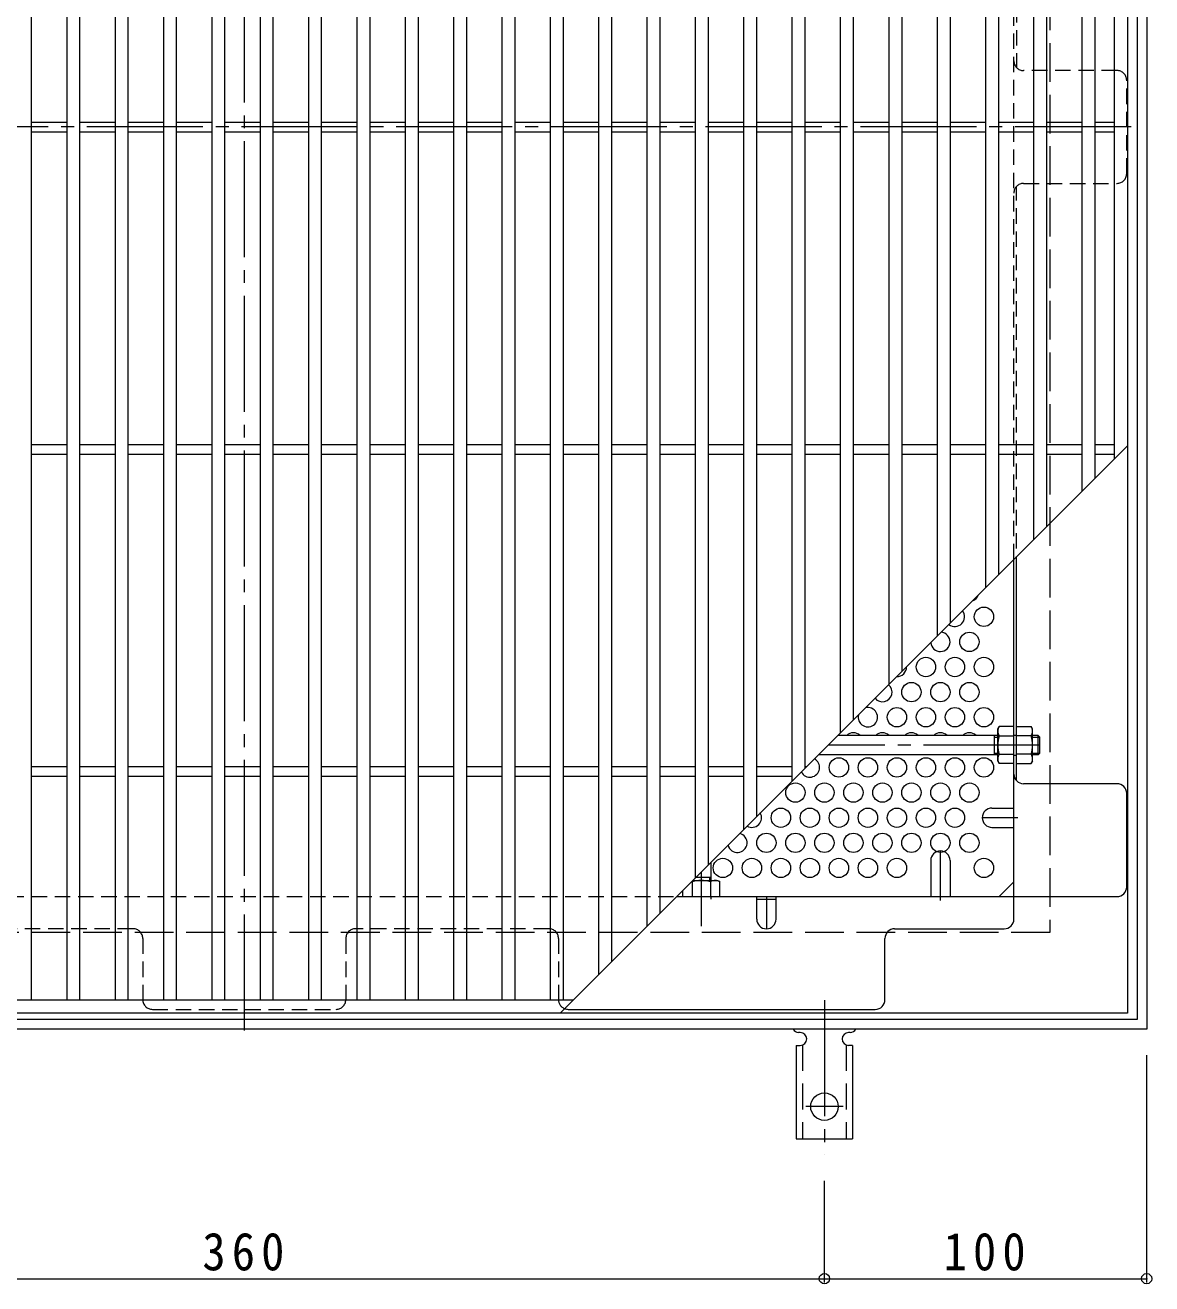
# Model space of a CAD drawing. Units: millimetres at full size, sheet at 1:4. Extents: x -915 to 1071, y -779 to 747.
# Drawn here: x -565.3 to -215.7, y -34.4 to 356.2 of the extents above; entities that cross this region are included whole.
import ezdxf

# ---------------------------------------------------------------- set-up
doc = ezdxf.new("R2010")
doc.units = ezdxf.units.MM
doc.header["$LTSCALE"] = 4
doc.header["$PDMODE"] = 32
doc.header["$PDSIZE"] = 3.2
for name, pattern in [('CHAIN1', [8, 5, -1, 1, -1]), ('CHAIN2', [12, 9, -1, 1, -1]), ('DASHED1', [1.8, 1.2, -0.6]), ('DASHED2', [3, 2, -1]), ('DASHED3', [4, 3, -1])]:
    doc.linetypes.add(name, pattern=pattern)
for name, color, linetype, lineweight in [('A-1_躯体', 3, 'Continuous', 9), ('A-2_仕上', 3, 'Continuous', 9), ('A-4_その他', 7, 'Continuous', 9), ('A-6_寸法', 2, 'Continuous', 9), ('A-7_ハッチ', 2, 'Continuous', 9), ('A-8_記号', 2, 'Continuous', 9), ('A-A_ﾊｯﾁ-ﾜｸ', 3, 'Continuous', 9), ('A-B_ﾊｯﾁ', 2, 'Continuous', 9)]:
    doc.layers.add(name, color=color, linetype=linetype, lineweight=lineweight)
doc.styles.add('ＭＳ ゴシック', font='')
doc.styles.get('ＭＳ ゴシック').set_extended_font_data('MS Gothic')

msp = doc.modelspace()

# ---------------------------------------------------------------- linework, layer by layer
at = {"layer": 'A-1_躯体', "color": 2}
for p, q in [((-220.292, 601.615), (-220.292, 47.615)), ((-217.292, 604.615), (-217.292, 44.615)), ((-220.292, 47.615), (-774.292, 47.615)), ((-217.292, 44.615), (-777.292, 44.615))]:
    msp.add_line(p, q, dxfattribs=at)
at = {"layer": 'A-1_躯体', "color": 2, "linetype": 'DASHED3'}
for p, q in [((-247.292, 574.615), (-247.292, 74.615)), ((-247.292, 74.615), (-747.292, 74.615))]:
    msp.add_line(p, q, dxfattribs=at)
at = {"layer": 'A-1_躯体', "linetype": 'CHAIN2'}
for p, q in [((-250.492, 132.812), (-316.095, 132.812)), ((-355.492, 93.416), (-355.492, 76.579))]:
    msp.add_line(p, q, dxfattribs=at)
at = {"layer": 'A-1_躯体'}
for p, q in [((-263.492, 135.812), (-313.095, 135.812)), ((-264.492, 129.812), (-264.492, 135.812)), ((-264.492, 135.312), (-263.492, 135.312)), ((-250.992, 135.812), (-252.692, 135.812)), ((-252.692, 135.312), (-250.492, 135.312)), ((-250.992, 129.812), (-250.992, 135.812)), ((-250.992, 135.812), (-250.492, 135.312)), ((-250.492, 130.312), (-250.492, 135.312)), ((-263.492, 129.812), (-319.095, 129.812)), ((-264.492, 130.312), (-263.492, 130.312)), ((-252.692, 130.312), (-250.492, 130.312)), ((-250.992, 129.812), (-252.692, 129.812)), ((-250.992, 129.812), (-250.492, 130.312)), ((-352.492, 96.416), (-352.492, 90.812)), ((-357.992, 90.916), (-357.992, 90.812)), ((-357.095, 91.812), (-352.492, 91.812)), ((-352.992, 91.812), (-352.992, 90.812))]:
    msp.add_line(p, q, dxfattribs=at)
at = {"layer": 'A-2_仕上'}
for p, q in [((-563.291, 53.615), (-563.291, 595.615)), ((-552.291, 53.615), (-552.291, 595.615)), ((-548.291, 53.615), (-548.291, 595.615)), ((-537.291, 53.615), (-537.291, 595.615)), ((-533.291, 53.615), (-533.291, 595.615)), ((-522.291, 53.615), (-522.291, 595.615)), ((-518.291, 53.615), (-518.291, 595.615)), ((-507.291, 53.615), (-507.291, 595.615)), ((-503.291, 53.615), (-503.291, 595.615)), ((-492.291, 53.615), (-492.291, 595.615)), ((-488.291, 53.615), (-488.291, 595.615)), ((-477.291, 53.615), (-477.291, 595.615)), ((-473.292, 53.615), (-473.292, 595.615)), ((-462.291, 53.615), (-462.291, 595.615)), ((-458.291, 53.615), (-458.291, 595.615)), ((-447.291, 53.615), (-447.291, 595.615)), ((-443.291, 53.615), (-443.291, 595.615)), ((-432.291, 53.615), (-432.291, 595.615)), ((-428.292, 53.615), (-428.292, 595.615)), ((-417.291, 53.615), (-417.291, 595.615)), ((-413.291, 53.615), (-413.291, 595.615)), ((-402.291, 53.615), (-402.291, 595.615)), ((-398.292, 53.615), (-398.292, 595.615)), ((-387.291, 61.616), (-387.291, 595.615)), ((-383.291, 65.616), (-383.291, 595.615)), ((-372.291, 76.616), (-372.291, 595.615)), ((-368.291, 80.616), (-368.291, 595.615)), ((-357.291, 91.616), (-357.291, 595.615)), ((-353.292, 95.616), (-353.292, 595.615)), ((-342.291, 106.616), (-342.291, 595.615)), ((-338.292, 110.616), (-338.292, 595.615)), ((-327.292, 121.616), (-327.292, 595.615)), ((-323.291, 125.616), (-323.291, 595.615)), ((-312.292, 136.616), (-312.292, 595.615)), ((-308.292, 140.616), (-308.292, 595.615)), ((-297.291, 595.615), (-297.291, 151.616)), ((-293.292, 595.615), (-293.292, 155.616)), ((-282.291, 595.615), (-282.291, 166.616)), ((-278.292, 595.615), (-278.292, 170.615)), ((-267.291, 595.615), (-267.291, 181.616)), ((-263.292, 595.615), (-263.292, 185.615)), ((-252.292, 196.616), (-252.292, 595.615)), ((-248.292, 200.615), (-248.292, 595.615)), ((-237.292, 211.616), (-237.292, 595.615)), ((-233.293, 215.615), (-233.293, 595.615)), ((-227.292, 221.615), (-227.292, 595.615)), ((-563.291, 326.115), (-552.291, 326.115)), ((-548.291, 326.115), (-537.291, 326.115)), ((-533.291, 326.115), (-522.291, 326.115)), ((-518.291, 326.115), (-507.291, 326.115)), ((-503.291, 326.115), (-492.291, 326.115)), ((-488.291, 326.115), (-477.291, 326.115)), ((-473.292, 326.115), (-462.291, 326.115)), ((-458.291, 326.115), (-447.291, 326.115)), ((-443.291, 326.115), (-432.291, 326.115)), ((-428.291, 326.115), (-417.291, 326.115)), ((-413.291, 326.115), (-402.291, 326.115)), ((-398.292, 326.115), (-387.291, 326.115)), ((-383.291, 326.115), (-372.291, 326.115)), ((-368.291, 326.115), (-357.291, 326.115)), ((-353.292, 326.115), (-342.291, 326.115)), ((-338.292, 326.115), (-327.292, 326.115)), ((-323.291, 326.115), (-312.292, 326.115)), ((-308.292, 326.115), (-297.291, 326.115)), ((-293.292, 326.115), (-282.291, 326.115)), ((-278.292, 326.115), (-267.291, 326.115)), ((-263.292, 326.115), (-252.292, 326.115)), ((-248.292, 326.115), (-237.292, 326.115)), ((-233.293, 326.115), (-227.292, 326.115)), ((-563.291, 323.115), (-552.291, 323.115)), ((-548.291, 323.115), (-537.291, 323.115)), ((-533.291, 323.115), (-522.291, 323.115)), ((-518.291, 323.115), (-507.291, 323.115)), ((-503.291, 323.115), (-492.291, 323.115)), ((-488.291, 323.115), (-477.291, 323.115)), ((-473.292, 323.115), (-462.291, 323.115)), ((-458.291, 323.115), (-447.291, 323.115)), ((-443.291, 323.115), (-432.291, 323.115)), ((-428.291, 323.115), (-417.291, 323.115)), ((-413.291, 323.115), (-402.291, 323.115)), ((-398.292, 323.115), (-387.291, 323.115)), ((-383.291, 323.115), (-372.291, 323.115)), ((-368.291, 323.115), (-357.291, 323.115)), ((-353.292, 323.115), (-342.291, 323.115)), ((-338.292, 323.115), (-327.292, 323.115)), ((-323.291, 323.115), (-312.292, 323.115)), ((-308.292, 323.115), (-297.291, 323.115)), ((-293.292, 323.115), (-282.291, 323.115)), ((-278.292, 323.115), (-267.291, 323.115)), ((-263.292, 323.115), (-252.292, 323.115)), ((-248.292, 323.115), (-237.292, 323.115)), ((-233.293, 323.115), (-227.292, 323.115)), ((-563.291, 226.115), (-552.291, 226.115)), ((-563.291, 223.115), (-552.291, 223.115)), ((-548.291, 226.115), (-537.291, 226.115)), ((-548.291, 223.115), (-537.291, 223.115)), ((-533.291, 226.115), (-522.291, 226.115)), ((-533.291, 223.115), (-522.291, 223.115)), ((-518.291, 226.115), (-507.291, 226.115)), ((-518.291, 223.115), (-507.291, 223.115)), ((-503.291, 226.115), (-492.291, 226.115)), ((-503.291, 223.115), (-492.291, 223.115)), ((-488.291, 226.115), (-477.291, 226.115)), ((-488.291, 223.115), (-477.291, 223.115)), ((-473.292, 226.115), (-462.291, 226.115)), ((-473.292, 223.115), (-462.291, 223.115)), ((-458.291, 226.115), (-447.291, 226.115)), ((-458.291, 223.115), (-447.291, 223.115)), ((-443.291, 226.115), (-432.291, 226.115)), ((-443.291, 223.115), (-432.291, 223.115)), ((-428.291, 226.115), (-417.291, 226.115)), ((-428.291, 223.115), (-417.291, 223.115)), ((-413.291, 226.115), (-402.291, 226.115)), ((-413.291, 223.115), (-402.291, 223.115)), ((-399.292, 49.615), (-223.292, 225.616)), ((-398.292, 226.115), (-387.291, 226.115)), ((-398.292, 223.115), (-387.291, 223.115)), ((-383.291, 226.115), (-372.291, 226.115)), ((-383.291, 223.115), (-372.291, 223.115)), ((-368.291, 226.115), (-357.291, 226.115)), ((-368.291, 223.115), (-357.291, 223.115)), ((-353.292, 226.115), (-342.291, 226.115)), ((-353.292, 223.115), (-342.291, 223.115)), ((-338.292, 226.115), (-327.292, 226.115)), ((-338.292, 223.115), (-327.292, 223.115)), ((-323.291, 226.115), (-312.292, 226.115)), ((-323.291, 223.115), (-312.292, 223.115)), ((-308.292, 226.115), (-297.291, 226.115)), ((-308.292, 223.115), (-297.291, 223.115)), ((-293.292, 226.115), (-282.291, 226.115)), ((-293.292, 223.115), (-282.291, 223.115)), ((-278.292, 226.115), (-267.291, 226.115)), ((-278.292, 223.115), (-267.291, 223.115)), ((-263.292, 226.115), (-252.292, 226.115)), ((-263.292, 223.115), (-252.292, 223.115)), ((-248.292, 226.115), (-237.292, 226.115)), ((-248.292, 223.115), (-237.292, 223.115)), ((-233.293, 226.115), (-227.292, 226.115)), ((-233.293, 223.115), (-227.292, 223.115)), ((-563.291, 126.115), (-552.291, 126.115)), ((-548.291, 126.115), (-537.291, 126.115)), ((-533.291, 126.115), (-522.291, 126.115)), ((-518.291, 126.115), (-507.291, 126.115)), ((-503.291, 126.115), (-492.291, 126.115)), ((-488.291, 126.115), (-477.291, 126.115)), ((-473.292, 126.115), (-462.291, 126.115)), ((-458.291, 126.115), (-447.291, 126.115)), ((-443.291, 126.115), (-432.291, 126.115)), ((-428.291, 126.115), (-417.291, 126.115)), ((-413.291, 126.115), (-402.291, 126.115)), ((-398.292, 126.115), (-387.291, 126.115)), ((-383.291, 126.115), (-372.291, 126.115)), ((-368.291, 126.115), (-357.291, 126.115)), ((-353.292, 126.115), (-342.291, 126.115)), ((-338.292, 126.115), (-327.292, 126.115)), ((-323.291, 126.115), (-322.792, 126.115)), ((-563.291, 123.115), (-552.291, 123.115)), ((-548.291, 123.115), (-537.291, 123.115)), ((-533.291, 123.115), (-522.291, 123.115)), ((-518.291, 123.115), (-507.291, 123.115)), ((-503.291, 123.115), (-492.291, 123.115)), ((-488.291, 123.115), (-477.291, 123.115)), ((-473.292, 123.115), (-462.291, 123.115)), ((-458.291, 123.115), (-447.291, 123.115)), ((-443.291, 123.115), (-432.291, 123.115)), ((-428.291, 123.115), (-417.291, 123.115)), ((-413.291, 123.115), (-402.291, 123.115)), ((-398.292, 123.115), (-387.291, 123.115)), ((-383.291, 123.115), (-372.291, 123.115)), ((-368.291, 123.115), (-357.291, 123.115)), ((-353.292, 123.115), (-342.291, 123.115)), ((-338.292, 123.115), (-327.292, 123.115)), ((-395.292, 53.615), (-772.292, 53.615))]:
    msp.add_line(p, q, dxfattribs=at)
msp.add_lwpolyline([(-223.292, 599.615), (-223.292, 49.615), (-772.292, 49.615)], dxfattribs=at)
at = {"layer": 'A-4_その他'}
for p, q in [((-217.292, -33.962), (-217.292, 36.615)), ((-317.292, -33.962), (-317.292, -2.385)), ((-677.291, -32.762), (-317.292, -32.762)), ((-317.292, -32.762), (-217.292, -32.762))]:
    msp.add_line(p, q, dxfattribs=at)
for p in [(-317.292, -32.762), (-217.292, -32.762)]:
    msp.add_point(p, dxfattribs=at)
at = {"layer": 'A-6_寸法'}
for centre in [(-267.792, 172.628), (-272.292, 164.834), (-285.792, 157.039), (-276.792, 157.039), (-267.792, 157.039), (-290.292, 149.245), (-281.292, 149.245), (-272.292, 149.245), (-294.792, 141.451), (-285.792, 141.451), (-276.792, 141.451), (-267.792, 141.451), (-312.792, 125.863), (-303.792, 125.863), (-294.792, 125.863), (-285.792, 125.863), (-276.792, 125.863), (-267.792, 125.863), (-326.292, 118.068), (-317.292, 118.068), (-308.292, 118.068), (-299.292, 118.068), (-290.292, 118.068), (-281.292, 118.068), (-272.292, 118.068), (-330.792, 110.274), (-321.792, 110.274), (-312.792, 110.274), (-303.792, 110.274), (-294.792, 110.274), (-285.792, 110.274), (-276.792, 110.274), (-335.292, 102.48), (-326.292, 102.48), (-317.292, 102.48), (-308.292, 102.48), (-299.292, 102.48), (-290.292, 102.48), (-281.292, 102.48), (-272.292, 102.48), (-348.792, 94.686), (-339.792, 94.686), (-330.792, 94.686), (-321.792, 94.686), (-312.792, 94.686), (-303.792, 94.686), (-294.792, 94.686), (-267.792, 94.686)]:
    msp.add_circle(centre, 3, dxfattribs=at)
for centre, start, end in [((-272.292, 180.422), 288.78971, 341.21029), ((-276.792, 172.628), 231.93377, 38.06623), ((-281.292, 164.834), 184.02458, 85.97542), ((-294.792, 157.039), 268.56112, 1.43888), ((-299.292, 149.245), 219.99003, 50.00997), ((-303.792, 141.451), 165.25559, 104.74441), ((-308.292, 133.657), 45.92, 134.08), ((-299.292, 133.657), 45.92, 134.08), ((-290.292, 133.657), 45.92, 134.08), ((-281.292, 133.657), 45.92, 134.08), ((-272.292, 133.657), 45.92, 134.08), ((-321.792, 125.863), 207.81966, 62.18034), ((-339.792, 110.274), 240.8444, 29.1556), ((-344.292, 102.48), 194.77273, 75.22727)]:
    msp.add_arc(centre, 3, start, end, dxfattribs=at)
at = {"layer": 'A-7_ハッチ', "linetype": 'CHAIN2'}
for p, q in [((-497.292, 608.212), (-497.292, 41.019)), ((-222.135, 324.615), (-772.017, 324.615))]:
    msp.add_line(p, q, dxfattribs=at)
at = {"layer": 'A-7_ハッチ', "linetype": 'DASHED1'}
for p, q in [((-258.492, 190.416), (-258.492, 570.419)), ((-257.692, 527.462), (-257.692, 343.076)), ((-226.488, 342.116), (-255.492, 342.116)), ((-223.488, 310.115), (-223.488, 339.116)), ((-257.692, 121.773), (-257.692, 306.154)), ((-255.492, 307.115), (-226.488, 307.115)), ((-257.692, 135.812), (-258.492, 135.812)), ((-257.692, 129.612), (-258.492, 129.612)), ((-736.092, 85.812), (-363.095, 85.812)), ((-352.492, 85.812), (-352.492, 85.012)), ((-531.792, 75.812), (-591.792, 75.812)), ((-402.792, 75.812), (-462.792, 75.812)), ((-528.792, 72.812), (-528.792, 53.812)), ((-465.792, 72.812), (-465.792, 53.812)), ((-399.792, 72.812), (-399.792, 53.812)), ((-525.792, 50.812), (-468.792, 50.812))]:
    msp.add_line(p, q, dxfattribs=at)
at = {"layer": 'A-7_ハッチ'}
for p, q in [((-258.492, 78.812), (-258.492, 190.416)), ((-257.692, 121.773), (-257.692, 191.216)), ((-226.488, 120.813), (-255.492, 120.813)), ((-223.488, 88.812), (-223.488, 117.813)), ((-263.104, 85.812), (-258.492, 90.424)), ((-363.095, 85.812), (-226.488, 85.812)), ((-338.292, 85.012), (-332.292, 85.012)), ((-295.493, 75.812), (-261.492, 75.812)), ((-298.493, 53.812), (-298.493, 72.812)), ((-396.792, 50.812), (-301.493, 50.812))]:
    msp.add_line(p, q, dxfattribs=at)
at = {"layer": 'A-7_ハッチ', "linetype": 'DASHED1'}
for centre, start, end in [((-255.492, 345.116), 180, 270), ((-226.488, 339.116), 0, 90), ((-226.488, 310.115), 270, 0), ((-255.492, 304.115), 90, 180), ((-531.792, 72.812), 0, 90), ((-462.792, 72.812), 90, 180), ((-402.792, 72.812), 0, 90), ((-525.792, 53.812), 180, 270), ((-468.792, 53.812), 270, 0), ((-396.792, 53.812), 180, 248.56473)]:
    msp.add_arc(centre, 3, start, end, dxfattribs=at)
at = {"layer": 'A-7_ハッチ'}
for centre, start, end in [((-255.492, 123.813), 180, 270), ((-226.488, 117.813), 0, 90), ((-226.488, 88.812), 270, 0), ((-261.492, 78.812), 270, 0), ((-295.493, 72.812), 90, 180), ((-396.792, 53.812), 248.56473, 270), ((-301.493, 53.812), 270, 0)]:
    msp.add_arc(centre, 3, start, end, dxfattribs=at)
at = {"layer": 'A-8_記号'}
for p, q in [((-265.292, 113.274), (-258.492, 113.274)), ((-265.292, 107.274), (-258.492, 107.274)), ((-284.292, 96.962), (-284.292, 85.812)), ((-278.292, 96.962), (-278.292, 85.812)), ((-338.292, 78.812), (-338.292, 85.812)), ((-332.292, 78.812), (-332.292, 85.812))]:
    msp.add_line(p, q, dxfattribs=at)
at = {"layer": 'A-8_記号', "linetype": 'CHAIN1'}
for p, q in [((-257.292, 110.274), (-268.292, 110.274)), ((-281.292, 84.612), (-281.292, 99.962)), ((-335.292, 85.812), (-335.292, 75.812))]:
    msp.add_line(p, q, dxfattribs=at)
at = {"layer": 'A-8_記号'}
for centre, start, end in [((-265.292, 110.274), 90, 270), ((-281.292, 96.962), 0, 180), ((-335.292, 78.812), 180, 0)]:
    msp.add_arc(centre, 3, start, end, dxfattribs=at)
at = {"layer": 'A-A_ﾊｯﾁ-ﾜｸ', "color": 7, "linetype": 'CHAIN2'}
for p, q in [((-317.292, 53.616), (-317.292, 5.615)), ((-311.516, 20.615), (-323.068, 20.615))]:
    msp.add_line(p, q, dxfattribs=at)
at = {"layer": 'A-A_ﾊｯﾁ-ﾜｸ'}
for p, q in [((-324.787, 43.615), (-325.3, 43.615)), ((-309.292, 43.615), (-309.792, 43.615)), ((-326.042, 39.615), (-324.792, 39.615)), ((-326.042, 39.615), (-326.042, 10.615)), ((-308.541, 39.615), (-309.791, 39.615)), ((-308.541, 39.615), (-308.541, 10.615)), ((-326.042, 10.615), (-308.541, 10.615))]:
    msp.add_line(p, q, dxfattribs=at)
at = {"layer": 'A-A_ﾊｯﾁ-ﾜｸ', "linetype": 'DASHED2'}
for p, q in [((-324.042, 39.761), (-324.042, 10.615)), ((-310.541, 39.761), (-310.541, 10.615))]:
    msp.add_line(p, q, dxfattribs=at)
at = {"layer": 'A-A_ﾊｯﾁ-ﾜｸ'}
msp.add_circle((-317.292, 20.615), 4.25, dxfattribs=at)
for centre, start, end in [((-325.292, 45.615), 209.99928, 269.75838), ((-324.792, 41.615), 270, 89.86671), ((-309.791, 41.615), 90, 270), ((-309.292, 45.615), 270.27597, 330.00049)]:
    msp.add_arc(centre, 2, start, end, dxfattribs=at)
at = {"layer": 'A-B_ﾊｯﾁ'}
for p, q in [((-263.492, 137.812), (-263.059, 138.562)), ((-263.492, 127.812), (-263.492, 137.812)), ((-258.492, 138.562), (-263.059, 138.562)), ((-258.492, 127.062), (-258.492, 138.562)), ((-257.692, 127.062), (-257.692, 138.562)), ((-257.692, 138.562), (-253.125, 138.562)), ((-252.692, 137.812), (-253.125, 138.562)), ((-252.692, 127.812), (-252.692, 137.812)), ((-263.059, 135.675), (-258.492, 135.675)), ((-253.125, 135.675), (-257.692, 135.675)), ((-263.059, 129.949), (-258.492, 129.949)), ((-253.125, 129.949), (-257.692, 129.949)), ((-263.492, 127.812), (-263.059, 127.062)), ((-258.492, 127.062), (-263.059, 127.062)), ((-257.692, 127.062), (-253.125, 127.062)), ((-252.692, 127.812), (-253.125, 127.062)), ((-358.355, 90.379), (-358.355, 85.812)), ((-358.095, 90.812), (-350.492, 90.812)), ((-352.628, 90.379), (-352.628, 85.812)), ((-350.492, 90.812), (-349.742, 90.379)), ((-361.242, 85.812), (-361.242, 87.666))]:
    msp.add_line(p, q, dxfattribs=at)
msp.add_lwpolyline([(-361.242, 85.812), (-349.742, 85.812), (-349.742, 90.379)], dxfattribs=at)
for centre, radius, start, end in [((-260.21, 136.917), 3.29, 149.99998, 176.07924), ((-260.757, 137.152), 2.735, 180.2103, 212.68507), ((-255.974, 136.917), 3.29, 3.92076, 30.00002), ((-255.426, 137.152), 2.735, 327.31493, 359.7897), ((-253.809, 132.812), 9.683, 162.79973, 197.20026), ((-262.374, 132.812), 9.683, 342.79974, 17.20027), ((-260.757, 128.472), 2.735, 147.31491, 179.78969), ((-255.426, 128.472), 2.735, 0.21031, 32.68509), ((-260.21, 128.707), 3.29, 183.92075, 210), ((-255.974, 128.707), 3.29, 330, 356.07925), ((-359.832, 88.077), 2.735, 57.31491, 59.9618), ((-355.492, 81.129), 9.683, 72.79973, 107.20026), ((-351.151, 88.077), 2.735, 90.2103, 122.68507), ((-351.386, 87.53), 3.29, 59.99998, 86.07924)]:
    msp.add_arc(centre, radius, start, end, dxfattribs=at)

# ---------------------------------------------------------------- texts
at = {"layer": 'A-4_その他', "color": 2, "char_height": 11.73, "attachment_point": 7, "style": 'ＭＳ ゴシック'}
for s, insert in [('\\T1.27;\\W0.9;360', (-510.291, -30.362)), ('\\T1.27;\\W0.9;100', (-280.292, -30.362))]:
    msp.add_mtext(s, dxfattribs=dict(at, insert=insert))

doc.saveas('drawing.dxf')
